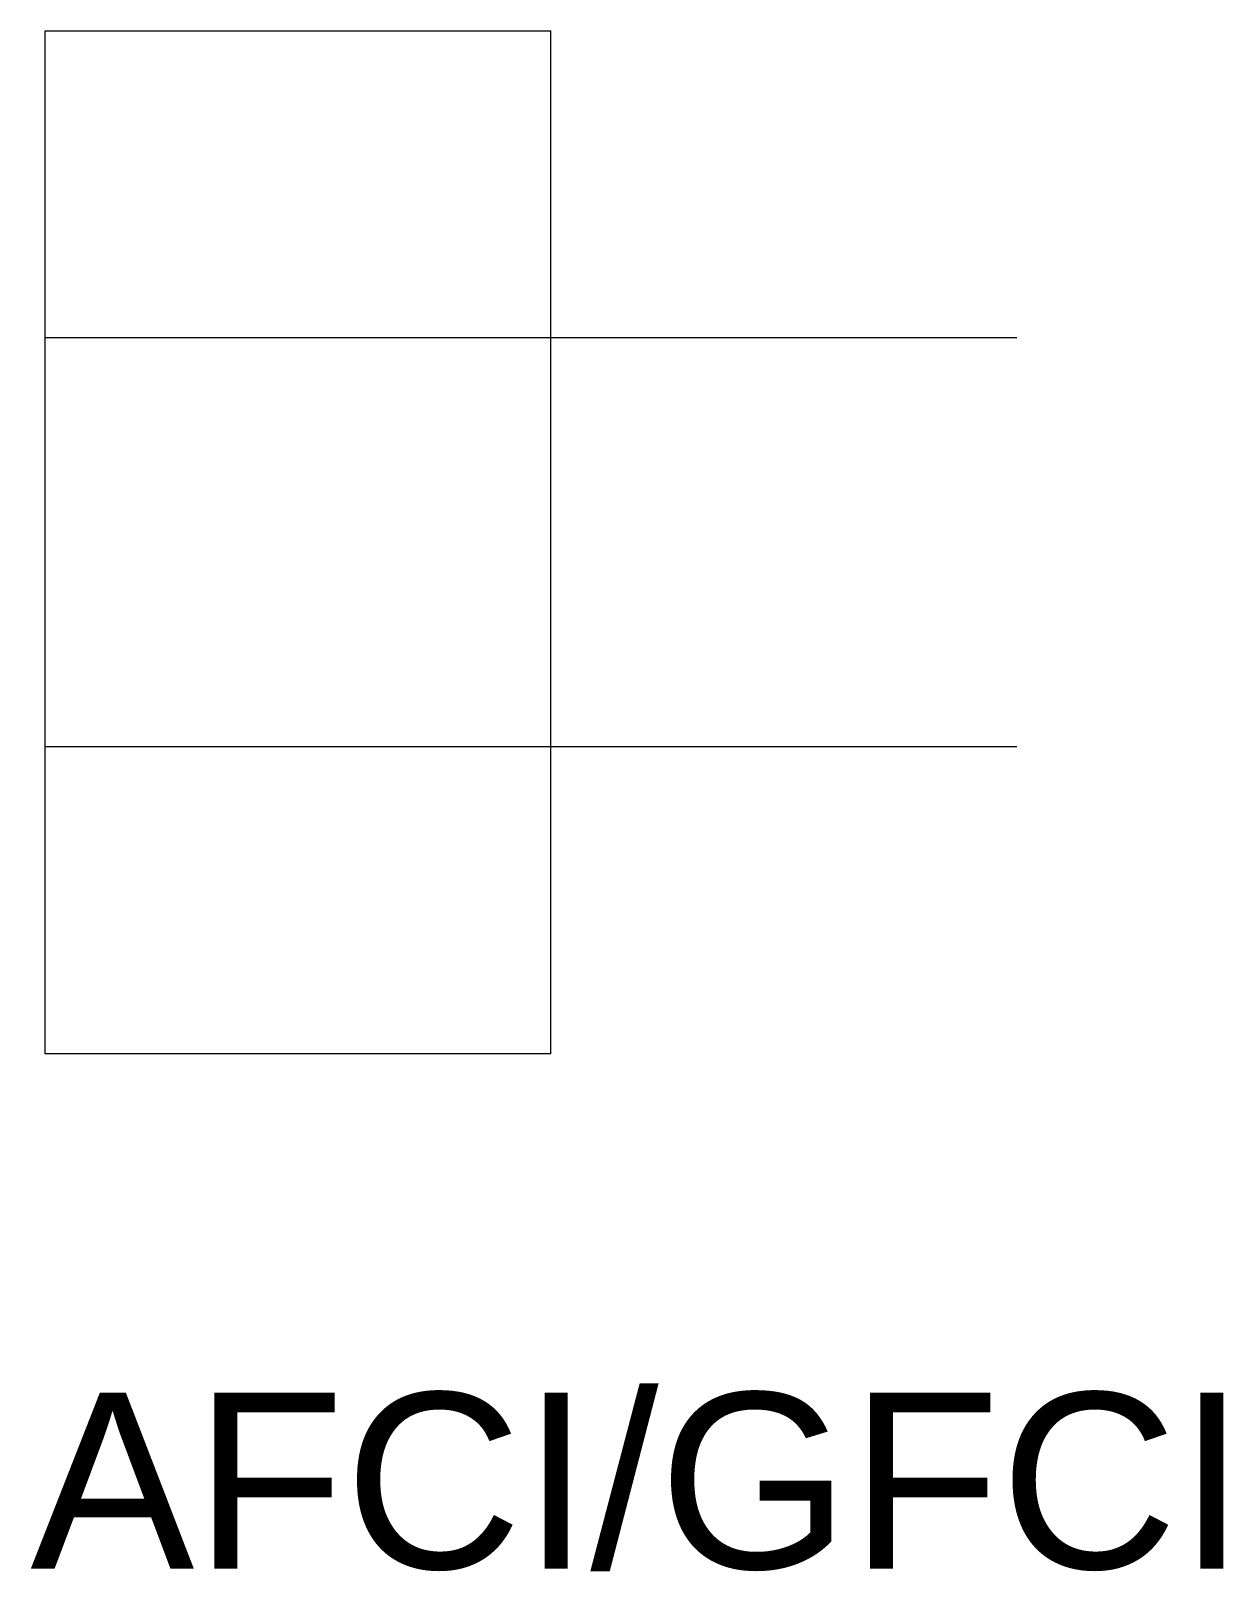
# Model space of a CAD drawing. Header units: inches. Extents: x -35.88 to -32.49, y -212.03 to -207.65.
import ezdxf

# ---------------------------------------------------------------- set-up
doc = ezdxf.new("R2010")
doc.units = ezdxf.units.IN
doc.header["$MEASUREMENT"] = 0
doc.layers.add('E101-Electrical-1st-floor', color=7, linetype='Continuous', lineweight=9)
doc.styles.add('Small', font='Arial.ttf', dxfattribs={"height": 0.5})

msp = doc.modelspace()

# ---------------------------------------------------------------- linework, layer by layer
at = {"layer": 'E101-Electrical-1st-floor'}
for p, q in [((-35.8367, -207.6482), (-34.4007, -207.6482)), ((-35.8367, -210.5552), (-35.8367, -207.6482)), ((-34.4007, -210.5552), (-34.4007, -207.6482)), ((-33.0761, -208.5203), (-35.8367, -208.5203)), ((-33.0761, -209.6831), (-35.8367, -209.6831)), ((-34.4007, -210.5552), (-35.8367, -210.5552))]:
    msp.add_line(p, q, dxfattribs=at)

# ---------------------------------------------------------------- texts
at = {"layer": 'E101-Electrical-1st-floor', "lineweight": 5, "style": 'Small'}
msp.add_text('AFCI/GFCI', height=0.5, dxfattribs=at).set_placement((-35.879, -212.0179))

doc.saveas('drawing.dxf')
